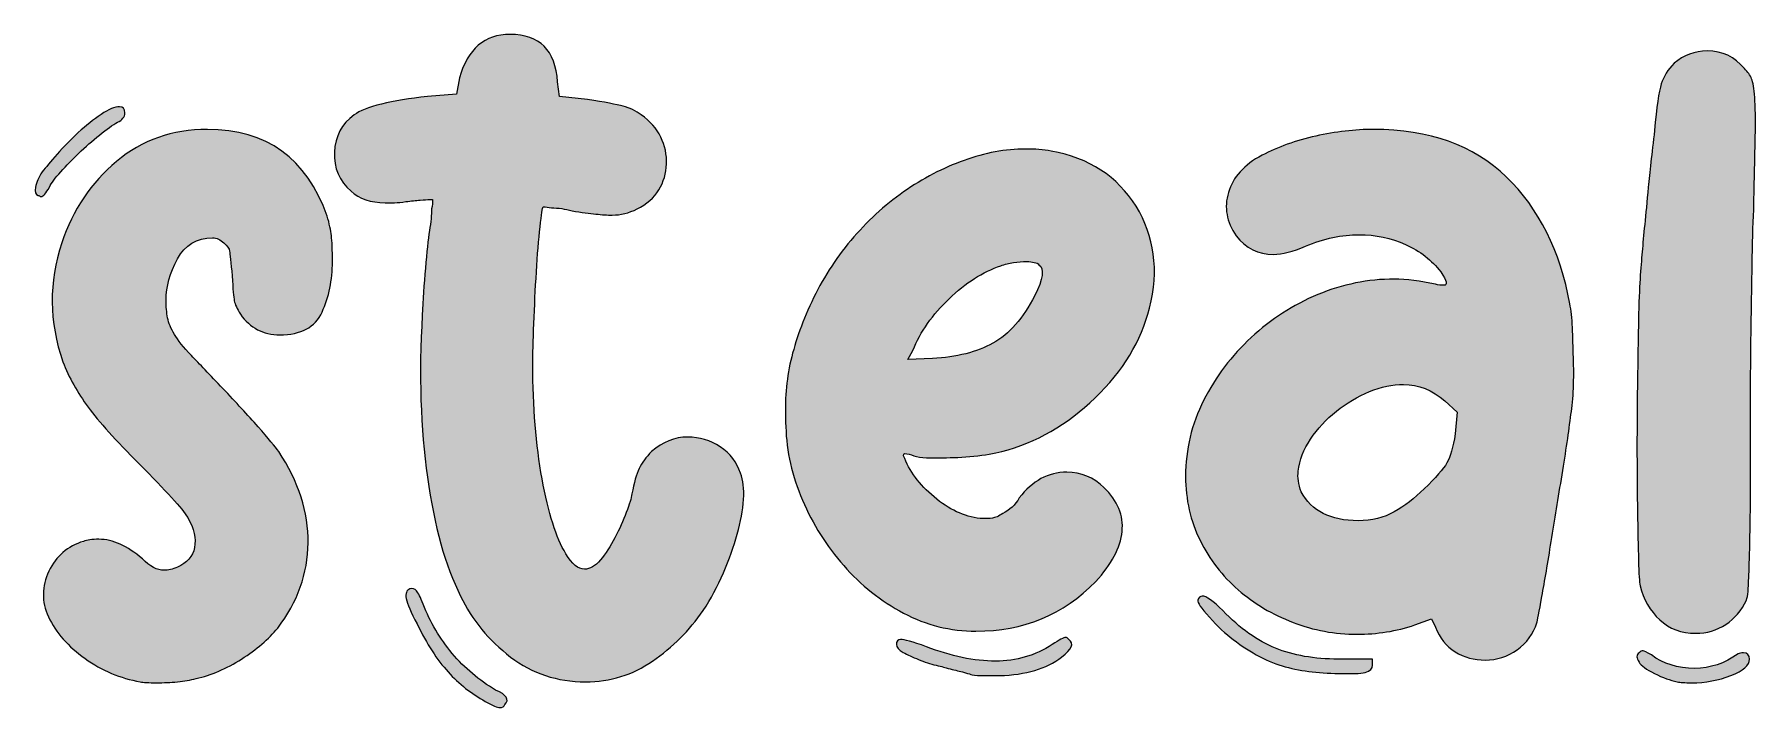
# Model space of a CAD drawing. Header units: inches. Extents: x 192 to 888, y -953 to -125.
# Drawn here: x 191.6 to 534.8, y -696.9 to -562.6 of the extents above; entities that cross this region are included whole.
import ezdxf

# ---------------------------------------------------------------- set-up
doc = ezdxf.new("R2010")
doc.units = ezdxf.units.IN
doc.header["$MEASUREMENT"] = 0
doc.layers.add('Layer 1', color=7, linetype='Continuous')

# ---------------------------------------------------------------- blocks, each defined once
blk = doc.blocks.new('block 4')
at = {"layer": 'Layer 1', "true_color": 0xe43b40}
h = blk.add_hatch(color=13, dxfattribs=at)
h.dxf.hatch_style = 2
edge = h.paths.add_edge_path()
edge.add_spline(control_points=[(332.4, -650.14), (332.95, -651.51), (333.15, -653.26), (333.02, -655.39), (332.88, -657.52), (332.47, -659.82), (331.78, -662.29), (331.09, -664.76), (330.17, -667.34), (329, -670.01), (327.83, -672.69), (326.5, -675.2), (324.99, -677.53), (322.24, -681.51), (318.87, -684.87), (314.89, -687.62), (310.91, -690.37), (306.45, -691.74), (301.51, -691.74), (295.88, -691.74), (290.9, -690.09), (286.58, -686.8), (282.25, -683.5), (278.92, -679.45), (276.59, -674.65), (273.57, -668.61), (271.37, -660.71), (270, -650.96), (268.62, -641.22), (268.28, -630.44), (268.97, -618.63), (269.1, -615.61), (269.31, -612.48), (269.59, -609.26), (269.86, -606.03), (270.13, -603.53), (270.41, -601.74), (270.54, -600.92), (270.65, -600.13), (270.72, -599.37), (270.79, -598.62), (270.82, -597.97), (270.82, -597.42), (270.96, -596.73), (271.03, -596.11), (271.03, -595.56), (271.03, -595.56), (270.41, -595.56), (270.41, -595.56), (270, -595.56), (269.38, -595.6), (268.56, -595.67), (267.73, -595.74), (266.77, -595.84), (265.67, -595.97), (264.85, -596.11), (264.1, -596.18), (263.41, -596.18), (262.72, -596.18), (262.1, -596.18), (261.55, -596.18), (258.67, -596.18), (256.4, -595.43), (254.76, -593.91), (252.42, -591.85), (251.33, -589.25), (251.46, -586.09), (251.6, -582.93), (252.9, -580.46), (255.38, -578.67), (256.48, -577.85), (258.29, -577.13), (260.83, -576.51), (263.37, -575.89), (266.43, -575.38), (270, -574.97), (270, -574.97), (275.76, -574.56), (275.76, -574.56), (275.76, -574.56), (276.38, -571.26), (276.38, -571.26), (278.03, -565.49), (281.39, -562.61), (286.47, -562.61), (292.38, -562.61), (295.54, -565.77), (295.95, -572.08), (295.95, -572.08), (296.36, -574.97), (296.36, -574.97), (296.36, -574.97), (301.92, -575.59), (301.92, -575.59), (305.35, -576.13), (307.72, -576.58), (309.03, -576.92), (310.33, -577.27), (311.53, -577.85), (312.63, -578.67), (314.41, -579.91), (315.72, -581.39), (316.54, -583.1), (317.37, -584.82), (317.74, -586.6), (317.67, -588.46), (317.6, -590.31), (317.09, -592.03), (316.13, -593.61), (315.17, -595.19), (313.73, -596.46), (311.81, -597.42), (310.16, -598.24), (308.51, -598.65), (306.86, -598.65), (305.9, -598.65), (304.8, -598.58), (303.57, -598.45), (302.33, -598.31), (300.75, -598.1), (298.83, -597.83), (297.46, -597.42), (296.08, -597.21), (294.71, -597.21), (294.16, -597.07), (293.61, -597), (293.06, -597), (292.93, -597.14), (292.72, -598.48), (292.45, -601.02), (292.17, -603.56), (291.93, -606.55), (291.72, -609.98), (291.52, -613.41), (291.35, -616.85), (291.21, -620.28), (291.07, -623.71), (291, -626.45), (291, -628.51), (291, -636.89), (291.62, -644.47), (292.86, -651.27), (294.09, -658.07), (295.67, -663.05), (297.6, -666.2), (298.83, -668.26), (300.07, -669.29), (301.3, -669.29), (302.4, -669.29), (303.46, -668.67), (304.49, -667.44), (305.52, -666.2), (306.48, -664.73), (307.38, -663.01), (308.27, -661.3), (309.03, -659.61), (309.64, -657.96), (310.26, -656.32), (310.64, -655.08), (310.78, -654.26), (311.19, -652.06), (311.67, -650.38), (312.22, -649.21), (312.76, -648.05), (313.59, -646.92), (314.69, -645.81), (316.88, -643.89), (319.29, -642.93), (321.9, -642.93), (324.23, -642.93), (326.39, -643.58), (328.38, -644.89), (330.37, -646.19), (331.71, -647.94), (332.4, -650.14)], knot_values=[0, 0, 0, 0, 1, 1, 1, 2, 2, 2, 3, 3, 3, 4, 4, 4, 5, 5, 5, 6, 6, 6, 7, 7, 7, 8, 8, 8, 9, 9, 9, 10, 10, 10, 11, 11, 11, 12, 12, 12, 13, 13, 13, 14, 14, 14, 15, 15, 15, 16, 16, 16, 17, 17, 17, 18, 18, 18, 19, 19, 19, 20, 20, 20, 21, 21, 21, 22, 22, 22, 23, 23, 23, 24, 24, 24, 25, 25, 25, 26, 26, 26, 27, 27, 27, 28, 28, 28, 29, 29, 29, 30, 30, 30, 31, 31, 31, 32, 32, 32, 33, 33, 33, 34, 34, 34, 35, 35, 35, 36, 36, 36, 37, 37, 37, 38, 38, 38, 39, 39, 39, 40, 40, 40, 41, 41, 41, 42, 42, 42, 43, 43, 43, 44, 44, 44, 45, 45, 45, 46, 46, 46, 47, 47, 47, 48, 48, 48, 49, 49, 49, 50, 50, 50, 51, 51, 51, 52, 52, 52, 53, 53, 53, 54, 54, 54, 55, 55, 55, 56, 56, 56, 57, 57, 57, 58, 58, 58, 58], degree=3, periodic=1)
edge = h.paths.add_edge_path()
edge.add_spline(control_points=[(283.59, -693.39), (285.78, -694.35), (286.4, -695.31), (285.44, -696.27), (285.31, -696.68), (284.96, -696.89), (284.41, -696.89), (284, -696.89), (283.04, -696.48), (281.53, -695.65), (278.78, -694.14), (276.31, -692.18), (274.12, -689.78), (271.92, -687.38), (269.86, -684.19), (267.94, -680.21), (266.7, -677.87), (265.98, -676.19), (265.78, -675.16), (265.57, -674.13), (265.81, -673.48), (266.5, -673.21), (267.04, -673.07), (267.49, -673.21), (267.83, -673.62), (268.18, -674.03), (268.62, -674.92), (269.17, -676.29), (270.54, -679.87), (272.47, -683.12), (274.94, -686.08), (277.41, -689.03), (280.29, -691.46), (283.59, -693.39)], knot_values=[0, 0, 0, 0, 1, 1, 1, 2, 2, 2, 3, 3, 3, 4, 4, 4, 5, 5, 5, 6, 6, 6, 7, 7, 7, 8, 8, 8, 9, 9, 9, 10, 10, 10, 11, 11, 11, 11], degree=3, periodic=1)
h = blk.add_hatch(color=13, dxfattribs=at)
h.dxf.hatch_style = 2
edge = h.paths.add_edge_path()
edge.add_spline(control_points=[(531.34, -686.18), (531.61, -686.04), (531.96, -685.97), (532.37, -685.97), (533.19, -685.97), (533.6, -686.38), (533.6, -687.21), (533.6, -688.44), (532.37, -689.54), (529.9, -690.5), (527.43, -691.46), (524.82, -691.95), (522.07, -691.95), (520.7, -691.95), (519.73, -691.87), (519.19, -691.74), (517.81, -691.46), (516.3, -690.92), (514.66, -690.09), (513.01, -689.27), (511.98, -688.51), (511.57, -687.83), (511.02, -687), (511.02, -686.38), (511.57, -685.97), (511.84, -685.7), (512.12, -685.56), (512.39, -685.56), (512.53, -685.56), (513.08, -685.84), (514.04, -686.38), (516.37, -688.17), (519.26, -689.06), (522.69, -689.06), (525.71, -689.06), (528.59, -688.1), (531.34, -686.18)], knot_values=[0, 0, 0, 0, 1, 1, 1, 2, 2, 2, 3, 3, 3, 4, 4, 4, 5, 5, 5, 6, 6, 6, 7, 7, 7, 8, 8, 8, 9, 9, 9, 10, 10, 10, 11, 11, 11, 12, 12, 12, 12], degree=3, periodic=1)
edge = h.paths.add_edge_path()
edge.add_spline(control_points=[(532.57, -569.41), (533.26, -570.1), (533.74, -570.78), (534.02, -571.47), (534.29, -572.15), (534.5, -573.39), (534.63, -575.17), (534.77, -576.96), (534.8, -579.6), (534.74, -583.1), (534.67, -586.6), (534.56, -591.44), (534.43, -597.62), (534.29, -600.78), (534.19, -604.45), (534.12, -608.64), (534.05, -612.83), (533.98, -617.15), (533.91, -621.61), (533.84, -626.08), (533.81, -630.51), (533.81, -634.9), (533.81, -639.29), (533.81, -643.34), (533.81, -647.05), (533.81, -653.09), (533.78, -657.9), (533.71, -661.47), (533.64, -665.04), (533.57, -667.78), (533.5, -669.7), (533.43, -671.63), (533.36, -672.97), (533.3, -673.72), (533.22, -674.48), (533.12, -675.06), (532.99, -675.47), (532.02, -677.53), (530.65, -679.14), (528.87, -680.31), (527.08, -681.48), (525.09, -682.06), (522.89, -682.06), (520.01, -682.06), (517.61, -681.17), (515.69, -679.38), (513.76, -677.6), (512.46, -675.34), (511.77, -672.59), (511.64, -671.9), (511.53, -670.22), (511.46, -667.54), (511.39, -664.86), (511.33, -661.57), (511.26, -657.66), (511.19, -653.74), (511.16, -649.49), (511.16, -644.89), (511.16, -640.29), (511.19, -635.82), (511.26, -631.5), (511.33, -627.18), (511.39, -623.23), (511.46, -619.66), (511.53, -616.09), (511.64, -613.34), (511.77, -611.42), (511.91, -609.36), (512.05, -607.54), (512.19, -605.96), (512.32, -604.39), (512.49, -602.56), (512.7, -600.5), (512.91, -598.45), (513.14, -595.97), (513.42, -593.09), (513.69, -590.21), (514.11, -586.43), (514.66, -581.76), (515.07, -577.1), (515.51, -574.01), (516, -572.5), (516.47, -570.99), (517.33, -569.61), (518.57, -568.38), (520.49, -566.73), (522.69, -565.91), (525.16, -565.91), (528.18, -565.91), (530.65, -567.07), (532.57, -569.41)], knot_values=[0, 0, 0, 0, 1, 1, 1, 2, 2, 2, 3, 3, 3, 4, 4, 4, 5, 5, 5, 6, 6, 6, 7, 7, 7, 8, 8, 8, 9, 9, 9, 10, 10, 10, 11, 11, 11, 12, 12, 12, 13, 13, 13, 14, 14, 14, 15, 15, 15, 16, 16, 16, 17, 17, 17, 18, 18, 18, 19, 19, 19, 20, 20, 20, 21, 21, 21, 22, 22, 22, 23, 23, 23, 24, 24, 24, 25, 25, 25, 26, 26, 26, 27, 27, 27, 28, 28, 28, 29, 29, 29, 30, 30, 30, 30], degree=3, periodic=1)
h = blk.add_hatch(color=13, dxfattribs=at)
h.dxf.hatch_style = 2
edge = h.paths.add_edge_path()
edge.add_spline(control_points=[(194.62, -593.09), (193.93, -594.33), (193.39, -594.94), (192.98, -594.94), (192.84, -594.94), (192.74, -594.91), (192.67, -594.84), (192.6, -594.77), (192.5, -594.74), (192.36, -594.74), (191.81, -594.6), (191.64, -594.05), (191.84, -593.09), (192.05, -592.13), (192.5, -591.1), (193.18, -590), (193.87, -589.18), (194.86, -588.01), (196.17, -586.5), (197.47, -584.99), (198.88, -583.55), (200.39, -582.18), (201.9, -580.81), (203.41, -579.6), (204.92, -578.57), (206.43, -577.54), (207.67, -577.03), (208.63, -577.03), (209.31, -577.03), (209.66, -577.44), (209.66, -578.26), (209.66, -579.09), (209.17, -579.7), (208.22, -580.12), (207.25, -580.67), (206.05, -581.53), (204.61, -582.69), (203.17, -583.86), (201.8, -585.06), (200.49, -586.29), (199.19, -587.53), (197.99, -588.77), (196.89, -590), (195.79, -591.24), (195.03, -592.27), (194.62, -593.09)], knot_values=[0, 0, 0, 0, 1, 1, 1, 2, 2, 2, 3, 3, 3, 4, 4, 4, 5, 5, 5, 6, 6, 6, 7, 7, 7, 8, 8, 8, 9, 9, 9, 10, 10, 10, 11, 11, 11, 12, 12, 12, 13, 13, 13, 14, 14, 14, 15, 15, 15, 15], degree=3, periodic=1)
edge = h.paths.add_edge_path()
edge.add_spline(control_points=[(250.02, -598.86), (250.44, -600.37), (250.71, -601.67), (250.85, -602.77), (250.98, -603.87), (251.05, -605.59), (251.05, -607.92), (251.05, -611.63), (250.37, -614.99), (248.99, -618.01), (247.62, -621.03), (244.8, -622.54), (240.55, -622.54), (237.25, -622.54), (234.65, -621.17), (232.72, -618.42), (232.04, -617.33), (231.62, -616.43), (231.49, -615.74), (231.35, -615.06), (231.21, -613.41), (231.08, -610.8), (230.8, -608.06), (230.63, -606.41), (230.56, -605.86), (230.49, -605.31), (230.11, -604.76), (229.43, -604.21), (228.74, -603.53), (227.99, -603.18), (227.16, -603.18), (224, -603.18), (221.67, -604.59), (220.16, -607.4), (218.65, -610.22), (217.89, -612.93), (217.89, -615.54), (217.89, -616.91), (218, -618.11), (218.2, -619.14), (218.41, -620.17), (218.85, -621.27), (219.54, -622.44), (220.23, -623.61), (221.36, -625.01), (222.94, -626.66), (224.52, -628.31), (226.61, -630.51), (229.22, -633.25), (231.83, -636), (234.17, -638.54), (236.23, -640.87), (238.28, -643.21), (239.66, -644.86), (240.34, -645.81), (244.32, -651.86), (246.28, -657.93), (246.21, -664.04), (246.14, -670.15), (244.12, -675.81), (240.14, -681.03), (238.35, -683.23), (235.95, -685.29), (232.93, -687.21), (229.91, -689.13), (226.89, -690.43), (223.87, -691.12), (222.77, -691.4), (221.53, -691.6), (220.16, -691.74), (218.79, -691.87), (217.41, -691.95), (216.04, -691.95), (214.39, -691.95), (213.29, -691.87), (212.75, -691.74), (208.76, -691.05), (205.09, -689.51), (201.73, -687.11), (198.36, -684.7), (195.93, -681.92), (194.42, -678.77), (193.05, -675.75), (193.08, -672.72), (194.52, -669.7), (195.96, -666.69), (198.26, -664.69), (201.42, -663.73), (202.11, -663.46), (203.14, -663.32), (204.51, -663.32), (207.25, -663.32), (210.14, -664.63), (213.16, -667.23), (214.67, -668.75), (216.11, -669.5), (217.48, -669.5), (218.31, -669.5), (219.2, -669.29), (220.16, -668.88), (222.08, -668.06), (223.21, -666.75), (223.56, -664.97), (223.9, -663.18), (223.46, -661.19), (222.22, -658.99), (221.12, -657.21), (217.89, -653.64), (212.54, -648.29), (207.87, -643.62), (204.47, -639.84), (202.35, -636.96), (200.22, -634.07), (198.54, -631.06), (197.3, -627.9), (194.55, -619.93), (194.48, -612.04), (197.09, -604.21), (199.29, -597.62), (202.93, -592.2), (208.01, -587.94), (213.09, -583.69), (219.13, -581.56), (226.13, -581.56), (237.94, -581.56), (245.91, -587.32), (250.02, -598.86)], knot_values=[0, 0, 0, 0, 1, 1, 1, 2, 2, 2, 3, 3, 3, 4, 4, 4, 5, 5, 5, 6, 6, 6, 7, 7, 7, 8, 8, 8, 9, 9, 9, 10, 10, 10, 11, 11, 11, 12, 12, 12, 13, 13, 13, 14, 14, 14, 15, 15, 15, 16, 16, 16, 17, 17, 17, 18, 18, 18, 19, 19, 19, 20, 20, 20, 21, 21, 21, 22, 22, 22, 23, 23, 23, 24, 24, 24, 25, 25, 25, 26, 26, 26, 27, 27, 27, 28, 28, 28, 29, 29, 29, 30, 30, 30, 31, 31, 31, 32, 32, 32, 33, 33, 33, 34, 34, 34, 35, 35, 35, 36, 36, 36, 37, 37, 37, 38, 38, 38, 39, 39, 39, 40, 40, 40, 41, 41, 41, 42, 42, 42, 42], degree=3, periodic=1)
h = blk.add_hatch(color=13, dxfattribs=at)
h.dxf.hatch_style = 2
edge = h.paths.add_edge_path()
edge.add_spline(control_points=[(497.77, -616.36), (498.05, -617.6), (498.22, -619.18), (498.29, -621.1), (498.35, -623.02), (498.42, -625.01), (498.49, -627.07), (498.56, -629.13), (498.56, -631.16), (498.49, -633.15), (498.42, -635.14), (498.25, -636.89), (497.98, -638.4), (497.57, -641.83), (496.98, -645.85), (496.23, -650.45), (495.47, -655.05), (494.75, -659.48), (494.07, -663.73), (493.38, -667.99), (492.76, -671.66), (492.21, -674.75), (491.66, -677.84), (491.32, -679.59), (491.18, -680), (490.49, -682.2), (489.19, -683.98), (487.27, -685.36), (485.34, -686.73), (483.22, -687.41), (480.88, -687.41), (478.69, -687.41), (476.69, -686.87), (474.91, -685.77), (473.13, -684.67), (471.82, -683.02), (471, -680.83), (471, -680.83), (470.18, -679.18), (470.18, -679.18), (470.18, -679.18), (466.88, -680.41), (466.88, -680.41), (463.17, -681.65), (459.33, -682.27), (455.35, -682.27), (450.95, -682.27), (446.7, -681.48), (442.58, -679.9), (438.46, -678.32), (434.82, -676.16), (431.66, -673.41), (428.5, -670.67), (425.96, -667.37), (424.04, -663.52), (422.12, -659.68), (421.16, -655.43), (421.16, -650.76), (421.16, -645.4), (422.36, -640.35), (424.76, -635.62), (427.16, -630.88), (430.32, -626.7), (434.24, -623.06), (438.15, -619.42), (442.58, -616.57), (447.52, -614.51), (452.46, -612.45), (457.54, -611.42), (462.76, -611.42), (465.23, -611.42), (467.98, -611.76), (471, -612.45), (471.55, -612.59), (472.1, -612.66), (472.65, -612.66), (473.47, -612.66), (473.26, -611.76), (472.03, -609.98), (470.24, -607.65), (467.91, -605.83), (465.03, -604.52), (462.14, -603.22), (459.05, -602.56), (455.76, -602.56), (452.32, -602.56), (448.76, -603.32), (445.05, -604.83), (442.58, -605.93), (440.45, -606.48), (438.66, -606.48), (435.64, -606.48), (433.17, -605.24), (431.25, -602.77), (429.33, -600.02), (428.81, -597.14), (429.7, -594.12), (430.6, -591.1), (432.83, -588.63), (436.4, -586.71), (439.56, -585.06), (443.12, -583.79), (447.11, -582.9), (451.09, -582.01), (454.93, -581.56), (458.64, -581.56), (469.76, -581.56), (478.58, -584.72), (485.11, -591.03), (491.62, -597.35), (495.85, -605.79), (497.77, -616.36)], knot_values=[0, 0, 0, 0, 1, 1, 1, 2, 2, 2, 3, 3, 3, 4, 4, 4, 5, 5, 5, 6, 6, 6, 7, 7, 7, 8, 8, 8, 9, 9, 9, 10, 10, 10, 11, 11, 11, 12, 12, 12, 13, 13, 13, 14, 14, 14, 15, 15, 15, 16, 16, 16, 17, 17, 17, 18, 18, 18, 19, 19, 19, 20, 20, 20, 21, 21, 21, 22, 22, 22, 23, 23, 23, 24, 24, 24, 25, 25, 25, 26, 26, 26, 27, 27, 27, 28, 28, 28, 29, 29, 29, 30, 30, 30, 31, 31, 31, 32, 32, 32, 33, 33, 33, 34, 34, 34, 35, 35, 35, 36, 36, 36, 37, 37, 37, 37], degree=3, periodic=1)
edge = h.paths.add_edge_path()
edge.add_spline(control_points=[(451.64, -687.21), (451.64, -687.21), (458.44, -687.21), (458.44, -687.21), (458.44, -687.21), (458.44, -688.44), (458.44, -688.44), (458.44, -689.13), (457.95, -689.61), (456.99, -689.89), (456.44, -690.02), (455.79, -690.09), (455.04, -690.09), (454.28, -690.09), (453.42, -690.09), (452.46, -690.09), (448.21, -690.09), (444.4, -689.65), (441.03, -688.75), (437.67, -687.86), (434.2, -686.04), (430.63, -683.3), (429.12, -682.2), (427.54, -680.72), (425.9, -678.87), (424.25, -677.02), (423.49, -675.88), (423.63, -675.47), (423.76, -674.92), (424.04, -674.65), (424.45, -674.65), (425.28, -674.65), (426.65, -675.61), (428.57, -677.53), (432, -681.1), (435.5, -683.6), (439.08, -685.05), (442.64, -686.49), (446.83, -687.21), (451.64, -687.21)], knot_values=[0, 0, 0, 0, 1, 1, 1, 2, 2, 2, 3, 3, 3, 4, 4, 4, 5, 5, 5, 6, 6, 6, 7, 7, 7, 8, 8, 8, 9, 9, 9, 10, 10, 10, 11, 11, 11, 12, 12, 12, 13, 13, 13, 13], degree=3, periodic=1)
edge = h.paths.add_edge_path()
edge.add_spline(control_points=[(475.32, -637.99), (475.32, -637.99), (472.85, -635.72), (472.85, -635.72), (470.38, -633.53), (467.63, -632.43), (464.61, -632.43), (462.42, -632.43), (460.15, -632.91), (457.82, -633.87), (455.48, -634.83), (453.29, -636.13), (451.23, -637.78), (449.17, -639.43), (447.45, -641.28), (446.08, -643.34), (444.7, -645.4), (443.88, -647.53), (443.61, -649.73), (443.47, -650.96), (443.67, -652.34), (444.22, -653.85), (446.28, -657.69), (450.06, -659.61), (455.55, -659.61), (458.3, -659.61), (460.7, -659.03), (462.76, -657.86), (464.82, -656.7), (466.81, -655.15), (468.73, -653.23), (471.07, -651.03), (472.58, -649.32), (473.26, -648.08), (473.95, -646.84), (474.5, -644.92), (474.91, -642.31), (474.91, -642.31), (475.32, -637.99), (475.32, -637.99)], knot_values=[0, 0, 0, 0, 1, 1, 1, 2, 2, 2, 3, 3, 3, 4, 4, 4, 5, 5, 5, 6, 6, 6, 7, 7, 7, 8, 8, 8, 9, 9, 9, 10, 10, 10, 11, 11, 11, 12, 12, 12, 13, 13, 13, 13], degree=3, periodic=1)
h = blk.add_hatch(color=13, dxfattribs=at)
h.dxf.hatch_style = 2
edge = h.paths.add_edge_path()
edge.add_spline(control_points=[(367, -646.64), (366.31, -646.36), (365.69, -646.23), (365.14, -646.23), (365.01, -646.23), (364.94, -646.36), (364.94, -646.64), (366.04, -649.66), (368.06, -652.4), (371.01, -654.88), (373.96, -657.35), (377.02, -658.79), (380.18, -659.2), (381.28, -659.2), (382.1, -659.17), (382.65, -659.1), (383.2, -659.03), (383.89, -658.72), (384.71, -658.17), (386.08, -657.49), (387.18, -656.46), (388, -655.08), (390.61, -651.65), (393.77, -649.93), (397.48, -649.93), (400.36, -649.93), (402.83, -650.96), (404.89, -653.02), (407.64, -655.63), (408.84, -658.55), (408.5, -661.77), (408.15, -665), (406.4, -668.33), (403.25, -671.76), (396.79, -678.35), (388.83, -681.65), (379.36, -681.65), (374.27, -681.65), (369.47, -680.45), (364.94, -678.05), (360.41, -675.64), (356.42, -672.48), (352.99, -668.57), (349.56, -664.66), (346.81, -660.3), (344.76, -655.49), (342.7, -650.69), (341.59, -645.81), (341.46, -640.87), (341.19, -636.48), (341.46, -632.32), (342.28, -628.41), (343.11, -624.5), (344.55, -620.35), (346.61, -615.95), (348.67, -611.56), (351.27, -607.47), (354.43, -603.7), (357.59, -599.92), (361.09, -596.7), (364.94, -594.02), (368.78, -591.34), (372.8, -589.25), (376.99, -587.74), (381.17, -586.23), (385.26, -585.47), (389.24, -585.47), (390.2, -585.47), (391.09, -585.51), (391.92, -585.57), (392.74, -585.64), (393.57, -585.75), (394.39, -585.88), (401.94, -587.26), (407.57, -590.93), (411.28, -596.9), (414.98, -602.87), (415.88, -609.64), (413.95, -617.19), (412.31, -623.78), (408.7, -629.75), (403.14, -635.1), (397.58, -640.46), (391.37, -644.03), (384.5, -645.81), (382.99, -646.23), (381.14, -646.53), (378.94, -646.74), (376.74, -646.95), (374.69, -647.05), (372.76, -647.05), (371.53, -647.05), (370.43, -647.05), (369.47, -647.05), (368.51, -647.05), (367.68, -646.92), (367, -646.64)], knot_values=[0, 0, 0, 0, 1, 1, 1, 2, 2, 2, 3, 3, 3, 4, 4, 4, 5, 5, 5, 6, 6, 6, 7, 7, 7, 8, 8, 8, 9, 9, 9, 10, 10, 10, 11, 11, 11, 12, 12, 12, 13, 13, 13, 14, 14, 14, 15, 15, 15, 16, 16, 16, 17, 17, 17, 18, 18, 18, 19, 19, 19, 20, 20, 20, 21, 21, 21, 22, 22, 22, 23, 23, 23, 24, 24, 24, 25, 25, 25, 26, 26, 26, 27, 27, 27, 28, 28, 28, 29, 29, 29, 30, 30, 30, 31, 31, 31, 32, 32, 32, 32], degree=3, periodic=1)
edge = h.paths.add_edge_path()
edge.add_spline(control_points=[(397.89, -683.3), (398.99, -684.12), (398.51, -685.29), (396.45, -686.8), (393.43, -689.13), (389.31, -690.37), (384.09, -690.5), (382.86, -690.5), (381.65, -690.5), (380.49, -690.5), (379.32, -690.5), (378.6, -690.43), (378.33, -690.3), (378.05, -690.16), (377.5, -689.99), (376.68, -689.78), (375.85, -689.58), (374.89, -689.34), (373.79, -689.06), (373.38, -688.93), (372.59, -688.72), (371.43, -688.44), (370.26, -688.17), (369.09, -687.79), (367.92, -687.31), (366.76, -686.83), (365.73, -686.35), (364.83, -685.87), (363.94, -685.39), (363.5, -684.87), (363.5, -684.33), (363.5, -683.64), (363.77, -683.3), (364.32, -683.3), (365.01, -683.3), (366.72, -683.78), (369.47, -684.74), (374.41, -686.66), (379.01, -687.62), (383.27, -687.62), (387.39, -687.62), (391.16, -686.52), (394.59, -684.33), (395.97, -683.36), (396.86, -682.88), (397.27, -682.88), (397.41, -682.88), (397.61, -683.02), (397.89, -683.3)], knot_values=[0, 0, 0, 0, 1, 1, 1, 2, 2, 2, 3, 3, 3, 4, 4, 4, 5, 5, 5, 6, 6, 6, 7, 7, 7, 8, 8, 8, 9, 9, 9, 10, 10, 10, 11, 11, 11, 12, 12, 12, 13, 13, 13, 14, 14, 14, 15, 15, 15, 16, 16, 16, 16], degree=3, periodic=1)
edge = h.paths.add_edge_path()
edge.add_spline(control_points=[(365.76, -627.48), (365.76, -627.48), (370.7, -627.28), (370.7, -627.28), (375.51, -627), (379.53, -625.97), (382.75, -624.19), (385.98, -622.41), (388.76, -619.25), (391.09, -614.71), (392.74, -611.42), (393.02, -609.36), (391.92, -608.54), (391.51, -608.13), (390.68, -607.92), (389.45, -607.92), (388.62, -607.92), (387.76, -607.99), (386.87, -608.13), (385.98, -608.26), (385.12, -608.47), (384.3, -608.74), (380.73, -609.98), (377.3, -612.18), (374, -615.33), (370.7, -618.49), (368.3, -621.92), (366.79, -625.63), (366.79, -625.63), (365.76, -627.48), (365.76, -627.48)], knot_values=[0, 0, 0, 0, 1, 1, 1, 2, 2, 2, 3, 3, 3, 4, 4, 4, 5, 5, 5, 6, 6, 6, 7, 7, 7, 8, 8, 8, 9, 9, 9, 10, 10, 10, 10], degree=3, periodic=1)
at = {"layer": 'Layer 1', "lineweight": 0}
for points, knots in [([(332.4, -650.14), (332.95, -651.51), (333.15, -653.26), (333.02, -655.39), (332.88, -657.52), (332.47, -659.82), (331.78, -662.29), (331.09, -664.76), (330.17, -667.34), (329, -670.01), (327.83, -672.69), (326.5, -675.2), (324.99, -677.53), (322.24, -681.51), (318.87, -684.87), (314.89, -687.62), (310.91, -690.37), (306.45, -691.74), (301.51, -691.74), (295.88, -691.74), (290.9, -690.09), (286.58, -686.8), (282.25, -683.5), (278.92, -679.45), (276.59, -674.65), (273.57, -668.61), (271.37, -660.71), (270, -650.96), (268.62, -641.22), (268.28, -630.44), (268.97, -618.63), (269.1, -615.61), (269.31, -612.48), (269.59, -609.26), (269.86, -606.03), (270.13, -603.53), (270.41, -601.74), (270.54, -600.92), (270.65, -600.13), (270.72, -599.37), (270.79, -598.62), (270.82, -597.97), (270.82, -597.42), (270.96, -596.73), (271.03, -596.11), (271.03, -595.56), (271.03, -595.56), (270.41, -595.56), (270.41, -595.56), (270, -595.56), (269.38, -595.6), (268.56, -595.67), (267.73, -595.74), (266.77, -595.84), (265.67, -595.97), (264.85, -596.11), (264.1, -596.18), (263.41, -596.18), (262.72, -596.18), (262.1, -596.18), (261.55, -596.18), (258.67, -596.18), (256.4, -595.43), (254.76, -593.91), (252.42, -591.85), (251.33, -589.25), (251.46, -586.09), (251.6, -582.93), (252.9, -580.46), (255.38, -578.67), (256.48, -577.85), (258.29, -577.13), (260.83, -576.51), (263.37, -575.89), (266.43, -575.38), (270, -574.97), (270, -574.97), (275.76, -574.56), (275.76, -574.56), (275.76, -574.56), (276.38, -571.26), (276.38, -571.26), (278.03, -565.49), (281.39, -562.61), (286.47, -562.61), (292.38, -562.61), (295.54, -565.77), (295.95, -572.08), (295.95, -572.08), (296.36, -574.97), (296.36, -574.97), (296.36, -574.97), (301.92, -575.59), (301.92, -575.59), (305.35, -576.13), (307.72, -576.58), (309.03, -576.92), (310.33, -577.27), (311.53, -577.85), (312.63, -578.67), (314.41, -579.91), (315.72, -581.39), (316.54, -583.1), (317.37, -584.82), (317.74, -586.6), (317.67, -588.46), (317.6, -590.31), (317.09, -592.03), (316.13, -593.61), (315.17, -595.19), (313.73, -596.46), (311.81, -597.42), (310.16, -598.24), (308.51, -598.65), (306.86, -598.65), (305.9, -598.65), (304.8, -598.58), (303.57, -598.45), (302.33, -598.31), (300.75, -598.1), (298.83, -597.83), (297.46, -597.42), (296.08, -597.21), (294.71, -597.21), (294.16, -597.07), (293.61, -597), (293.06, -597), (292.93, -597.14), (292.72, -598.48), (292.45, -601.02), (292.17, -603.56), (291.93, -606.55), (291.72, -609.98), (291.52, -613.41), (291.35, -616.85), (291.21, -620.28), (291.07, -623.71), (291, -626.45), (291, -628.51), (291, -636.89), (291.62, -644.47), (292.86, -651.27), (294.09, -658.07), (295.67, -663.05), (297.6, -666.2), (298.83, -668.26), (300.07, -669.29), (301.3, -669.29), (302.4, -669.29), (303.46, -668.67), (304.49, -667.44), (305.52, -666.2), (306.48, -664.73), (307.38, -663.01), (308.27, -661.3), (309.03, -659.61), (309.64, -657.96), (310.26, -656.32), (310.64, -655.08), (310.78, -654.26), (311.19, -652.06), (311.67, -650.38), (312.22, -649.21), (312.76, -648.05), (313.59, -646.92), (314.69, -645.81), (316.88, -643.89), (319.29, -642.93), (321.9, -642.93), (324.23, -642.93), (326.39, -643.58), (328.38, -644.89), (330.37, -646.19), (331.71, -647.94), (332.4, -650.14)], [0, 0, 0, 0, 1, 1, 1, 2, 2, 2, 3, 3, 3, 4, 4, 4, 5, 5, 5, 6, 6, 6, 7, 7, 7, 8, 8, 8, 9, 9, 9, 10, 10, 10, 11, 11, 11, 12, 12, 12, 13, 13, 13, 14, 14, 14, 15, 15, 15, 16, 16, 16, 17, 17, 17, 18, 18, 18, 19, 19, 19, 20, 20, 20, 21, 21, 21, 22, 22, 22, 23, 23, 23, 24, 24, 24, 25, 25, 25, 26, 26, 26, 27, 27, 27, 28, 28, 28, 29, 29, 29, 30, 30, 30, 31, 31, 31, 32, 32, 32, 33, 33, 33, 34, 34, 34, 35, 35, 35, 36, 36, 36, 37, 37, 37, 38, 38, 38, 39, 39, 39, 40, 40, 40, 41, 41, 41, 42, 42, 42, 43, 43, 43, 44, 44, 44, 45, 45, 45, 46, 46, 46, 47, 47, 47, 48, 48, 48, 49, 49, 49, 50, 50, 50, 51, 51, 51, 52, 52, 52, 53, 53, 53, 54, 54, 54, 55, 55, 55, 56, 56, 56, 57, 57, 57, 58, 58, 58, 58]), ([(532.57, -569.41), (533.26, -570.1), (533.74, -570.78), (534.02, -571.47), (534.29, -572.15), (534.5, -573.39), (534.63, -575.17), (534.77, -576.96), (534.8, -579.6), (534.74, -583.1), (534.67, -586.6), (534.56, -591.44), (534.43, -597.62), (534.29, -600.78), (534.19, -604.45), (534.12, -608.64), (534.05, -612.83), (533.98, -617.15), (533.91, -621.61), (533.84, -626.08), (533.81, -630.51), (533.81, -634.9), (533.81, -639.29), (533.81, -643.34), (533.81, -647.05), (533.81, -653.09), (533.78, -657.9), (533.71, -661.47), (533.64, -665.04), (533.57, -667.78), (533.5, -669.7), (533.43, -671.63), (533.36, -672.97), (533.3, -673.72), (533.22, -674.48), (533.12, -675.06), (532.99, -675.47), (532.02, -677.53), (530.65, -679.14), (528.87, -680.31), (527.08, -681.48), (525.09, -682.06), (522.89, -682.06), (520.01, -682.06), (517.61, -681.17), (515.69, -679.38), (513.76, -677.6), (512.46, -675.34), (511.77, -672.59), (511.64, -671.9), (511.53, -670.22), (511.46, -667.54), (511.39, -664.86), (511.33, -661.57), (511.26, -657.66), (511.19, -653.74), (511.16, -649.49), (511.16, -644.89), (511.16, -640.29), (511.19, -635.82), (511.26, -631.5), (511.33, -627.18), (511.39, -623.23), (511.46, -619.66), (511.53, -616.09), (511.64, -613.34), (511.77, -611.42), (511.91, -609.36), (512.05, -607.54), (512.19, -605.96), (512.32, -604.39), (512.49, -602.56), (512.7, -600.5), (512.91, -598.45), (513.14, -595.97), (513.42, -593.09), (513.69, -590.21), (514.11, -586.43), (514.66, -581.76), (515.07, -577.1), (515.51, -574.01), (516, -572.5), (516.47, -570.99), (517.33, -569.61), (518.57, -568.38), (520.49, -566.73), (522.69, -565.91), (525.16, -565.91), (528.18, -565.91), (530.65, -567.07), (532.57, -569.41)], [0, 0, 0, 0, 1, 1, 1, 2, 2, 2, 3, 3, 3, 4, 4, 4, 5, 5, 5, 6, 6, 6, 7, 7, 7, 8, 8, 8, 9, 9, 9, 10, 10, 10, 11, 11, 11, 12, 12, 12, 13, 13, 13, 14, 14, 14, 15, 15, 15, 16, 16, 16, 17, 17, 17, 18, 18, 18, 19, 19, 19, 20, 20, 20, 21, 21, 21, 22, 22, 22, 23, 23, 23, 24, 24, 24, 25, 25, 25, 26, 26, 26, 27, 27, 27, 28, 28, 28, 29, 29, 29, 30, 30, 30, 30]), ([(194.62, -593.09), (193.93, -594.33), (193.39, -594.94), (192.98, -594.94), (192.84, -594.94), (192.74, -594.91), (192.67, -594.84), (192.6, -594.77), (192.5, -594.74), (192.36, -594.74), (191.81, -594.6), (191.64, -594.05), (191.84, -593.09), (192.05, -592.13), (192.5, -591.1), (193.18, -590), (193.87, -589.18), (194.86, -588.01), (196.17, -586.5), (197.47, -584.99), (198.88, -583.55), (200.39, -582.18), (201.9, -580.81), (203.41, -579.6), (204.92, -578.57), (206.43, -577.54), (207.67, -577.03), (208.63, -577.03), (209.31, -577.03), (209.66, -577.44), (209.66, -578.26), (209.66, -579.09), (209.17, -579.7), (208.22, -580.12), (207.25, -580.67), (206.05, -581.53), (204.61, -582.69), (203.17, -583.86), (201.8, -585.06), (200.49, -586.29), (199.19, -587.53), (197.99, -588.77), (196.89, -590), (195.79, -591.24), (195.03, -592.27), (194.62, -593.09)], [0, 0, 0, 0, 1, 1, 1, 2, 2, 2, 3, 3, 3, 4, 4, 4, 5, 5, 5, 6, 6, 6, 7, 7, 7, 8, 8, 8, 9, 9, 9, 10, 10, 10, 11, 11, 11, 12, 12, 12, 13, 13, 13, 14, 14, 14, 15, 15, 15, 15]), ([(250.02, -598.86), (250.44, -600.37), (250.71, -601.67), (250.85, -602.77), (250.98, -603.87), (251.05, -605.59), (251.05, -607.92), (251.05, -611.63), (250.37, -614.99), (248.99, -618.01), (247.62, -621.03), (244.8, -622.54), (240.55, -622.54), (237.25, -622.54), (234.65, -621.17), (232.72, -618.42), (232.04, -617.33), (231.62, -616.43), (231.49, -615.74), (231.35, -615.06), (231.21, -613.41), (231.08, -610.8), (230.8, -608.06), (230.63, -606.41), (230.56, -605.86), (230.49, -605.31), (230.11, -604.76), (229.43, -604.21), (228.74, -603.53), (227.99, -603.18), (227.16, -603.18), (224, -603.18), (221.67, -604.59), (220.16, -607.4), (218.65, -610.22), (217.89, -612.93), (217.89, -615.54), (217.89, -616.91), (218, -618.11), (218.2, -619.14), (218.41, -620.17), (218.85, -621.27), (219.54, -622.44), (220.23, -623.61), (221.36, -625.01), (222.94, -626.66), (224.52, -628.31), (226.61, -630.51), (229.22, -633.25), (231.83, -636), (234.17, -638.54), (236.23, -640.87), (238.28, -643.21), (239.66, -644.86), (240.34, -645.81), (244.32, -651.86), (246.28, -657.93), (246.21, -664.04), (246.14, -670.15), (244.12, -675.81), (240.14, -681.03), (238.35, -683.23), (235.95, -685.29), (232.93, -687.21), (229.91, -689.13), (226.89, -690.43), (223.87, -691.12), (222.77, -691.4), (221.53, -691.6), (220.16, -691.74), (218.79, -691.87), (217.41, -691.95), (216.04, -691.95), (214.39, -691.95), (213.29, -691.87), (212.75, -691.74), (208.76, -691.05), (205.09, -689.51), (201.73, -687.11), (198.36, -684.7), (195.93, -681.92), (194.42, -678.77), (193.05, -675.75), (193.08, -672.72), (194.52, -669.7), (195.96, -666.69), (198.26, -664.69), (201.42, -663.73), (202.11, -663.46), (203.14, -663.32), (204.51, -663.32), (207.25, -663.32), (210.14, -664.63), (213.16, -667.23), (214.67, -668.75), (216.11, -669.5), (217.48, -669.5), (218.31, -669.5), (219.2, -669.29), (220.16, -668.88), (222.08, -668.06), (223.21, -666.75), (223.56, -664.97), (223.9, -663.18), (223.46, -661.19), (222.22, -658.99), (221.12, -657.21), (217.89, -653.64), (212.54, -648.29), (207.87, -643.62), (204.47, -639.84), (202.35, -636.96), (200.22, -634.07), (198.54, -631.06), (197.3, -627.9), (194.55, -619.93), (194.48, -612.04), (197.09, -604.21), (199.29, -597.62), (202.93, -592.2), (208.01, -587.94), (213.09, -583.69), (219.13, -581.56), (226.13, -581.56), (237.94, -581.56), (245.91, -587.32), (250.02, -598.86)], [0, 0, 0, 0, 1, 1, 1, 2, 2, 2, 3, 3, 3, 4, 4, 4, 5, 5, 5, 6, 6, 6, 7, 7, 7, 8, 8, 8, 9, 9, 9, 10, 10, 10, 11, 11, 11, 12, 12, 12, 13, 13, 13, 14, 14, 14, 15, 15, 15, 16, 16, 16, 17, 17, 17, 18, 18, 18, 19, 19, 19, 20, 20, 20, 21, 21, 21, 22, 22, 22, 23, 23, 23, 24, 24, 24, 25, 25, 25, 26, 26, 26, 27, 27, 27, 28, 28, 28, 29, 29, 29, 30, 30, 30, 31, 31, 31, 32, 32, 32, 33, 33, 33, 34, 34, 34, 35, 35, 35, 36, 36, 36, 37, 37, 37, 38, 38, 38, 39, 39, 39, 40, 40, 40, 41, 41, 41, 42, 42, 42, 42]), ([(497.77, -616.36), (498.05, -617.6), (498.22, -619.18), (498.29, -621.1), (498.35, -623.02), (498.42, -625.01), (498.49, -627.07), (498.56, -629.13), (498.56, -631.16), (498.49, -633.15), (498.42, -635.14), (498.25, -636.89), (497.98, -638.4), (497.57, -641.83), (496.98, -645.85), (496.23, -650.45), (495.47, -655.05), (494.75, -659.48), (494.07, -663.73), (493.38, -667.99), (492.76, -671.66), (492.21, -674.75), (491.66, -677.84), (491.32, -679.59), (491.18, -680), (490.49, -682.2), (489.19, -683.98), (487.27, -685.36), (485.34, -686.73), (483.22, -687.41), (480.88, -687.41), (478.69, -687.41), (476.69, -686.87), (474.91, -685.77), (473.13, -684.67), (471.82, -683.02), (471, -680.83), (471, -680.83), (470.18, -679.18), (470.18, -679.18), (470.18, -679.18), (466.88, -680.41), (466.88, -680.41), (463.17, -681.65), (459.33, -682.27), (455.35, -682.27), (450.95, -682.27), (446.7, -681.48), (442.58, -679.9), (438.46, -678.32), (434.82, -676.16), (431.66, -673.41), (428.5, -670.67), (425.96, -667.37), (424.04, -663.52), (422.12, -659.68), (421.16, -655.43), (421.16, -650.76), (421.16, -645.4), (422.36, -640.35), (424.76, -635.62), (427.16, -630.88), (430.32, -626.7), (434.24, -623.06), (438.15, -619.42), (442.58, -616.57), (447.52, -614.51), (452.46, -612.45), (457.54, -611.42), (462.76, -611.42), (465.23, -611.42), (467.98, -611.76), (471, -612.45), (471.55, -612.59), (472.1, -612.66), (472.65, -612.66), (473.47, -612.66), (473.26, -611.76), (472.03, -609.98), (470.24, -607.65), (467.91, -605.83), (465.03, -604.52), (462.14, -603.22), (459.05, -602.56), (455.76, -602.56), (452.32, -602.56), (448.76, -603.32), (445.05, -604.83), (442.58, -605.93), (440.45, -606.48), (438.66, -606.48), (435.64, -606.48), (433.17, -605.24), (431.25, -602.77), (429.33, -600.02), (428.81, -597.14), (429.7, -594.12), (430.6, -591.1), (432.83, -588.63), (436.4, -586.71), (439.56, -585.06), (443.12, -583.79), (447.11, -582.9), (451.09, -582.01), (454.93, -581.56), (458.64, -581.56), (469.76, -581.56), (478.58, -584.72), (485.11, -591.03), (491.62, -597.35), (495.85, -605.79), (497.77, -616.36)], [0, 0, 0, 0, 1, 1, 1, 2, 2, 2, 3, 3, 3, 4, 4, 4, 5, 5, 5, 6, 6, 6, 7, 7, 7, 8, 8, 8, 9, 9, 9, 10, 10, 10, 11, 11, 11, 12, 12, 12, 13, 13, 13, 14, 14, 14, 15, 15, 15, 16, 16, 16, 17, 17, 17, 18, 18, 18, 19, 19, 19, 20, 20, 20, 21, 21, 21, 22, 22, 22, 23, 23, 23, 24, 24, 24, 25, 25, 25, 26, 26, 26, 27, 27, 27, 28, 28, 28, 29, 29, 29, 30, 30, 30, 31, 31, 31, 32, 32, 32, 33, 33, 33, 34, 34, 34, 35, 35, 35, 36, 36, 36, 37, 37, 37, 37]), ([(367, -646.64), (366.31, -646.36), (365.69, -646.23), (365.14, -646.23), (365.01, -646.23), (364.94, -646.36), (364.94, -646.64), (366.04, -649.66), (368.06, -652.4), (371.01, -654.88), (373.96, -657.35), (377.02, -658.79), (380.18, -659.2), (381.28, -659.2), (382.1, -659.17), (382.65, -659.1), (383.2, -659.03), (383.89, -658.72), (384.71, -658.17), (386.08, -657.49), (387.18, -656.46), (388, -655.08), (390.61, -651.65), (393.77, -649.93), (397.48, -649.93), (400.36, -649.93), (402.83, -650.96), (404.89, -653.02), (407.64, -655.63), (408.84, -658.55), (408.5, -661.77), (408.15, -665), (406.4, -668.33), (403.25, -671.76), (396.79, -678.35), (388.83, -681.65), (379.36, -681.65), (374.27, -681.65), (369.47, -680.45), (364.94, -678.05), (360.41, -675.64), (356.42, -672.48), (352.99, -668.57), (349.56, -664.66), (346.81, -660.3), (344.76, -655.49), (342.7, -650.69), (341.59, -645.81), (341.46, -640.87), (341.19, -636.48), (341.46, -632.32), (342.28, -628.41), (343.11, -624.5), (344.55, -620.35), (346.61, -615.95), (348.67, -611.56), (351.27, -607.47), (354.43, -603.7), (357.59, -599.92), (361.09, -596.7), (364.94, -594.02), (368.78, -591.34), (372.8, -589.25), (376.99, -587.74), (381.17, -586.23), (385.26, -585.47), (389.24, -585.47), (390.2, -585.47), (391.09, -585.51), (391.92, -585.57), (392.74, -585.64), (393.57, -585.75), (394.39, -585.88), (401.94, -587.26), (407.57, -590.93), (411.28, -596.9), (414.98, -602.87), (415.88, -609.64), (413.95, -617.19), (412.31, -623.78), (408.7, -629.75), (403.14, -635.1), (397.58, -640.46), (391.37, -644.03), (384.5, -645.81), (382.99, -646.23), (381.14, -646.53), (378.94, -646.74), (376.74, -646.95), (374.69, -647.05), (372.76, -647.05), (371.53, -647.05), (370.43, -647.05), (369.47, -647.05), (368.51, -647.05), (367.68, -646.92), (367, -646.64)], [0, 0, 0, 0, 1, 1, 1, 2, 2, 2, 3, 3, 3, 4, 4, 4, 5, 5, 5, 6, 6, 6, 7, 7, 7, 8, 8, 8, 9, 9, 9, 10, 10, 10, 11, 11, 11, 12, 12, 12, 13, 13, 13, 14, 14, 14, 15, 15, 15, 16, 16, 16, 17, 17, 17, 18, 18, 18, 19, 19, 19, 20, 20, 20, 21, 21, 21, 22, 22, 22, 23, 23, 23, 24, 24, 24, 25, 25, 25, 26, 26, 26, 27, 27, 27, 28, 28, 28, 29, 29, 29, 30, 30, 30, 31, 31, 31, 32, 32, 32, 32]), ([(365.76, -627.48), (365.76, -627.48), (370.7, -627.28), (370.7, -627.28), (375.51, -627), (379.53, -625.97), (382.75, -624.19), (385.98, -622.41), (388.76, -619.25), (391.09, -614.71), (392.74, -611.42), (393.02, -609.36), (391.92, -608.54), (391.51, -608.13), (390.68, -607.92), (389.45, -607.92), (388.62, -607.92), (387.76, -607.99), (386.87, -608.13), (385.98, -608.26), (385.12, -608.47), (384.3, -608.74), (380.73, -609.98), (377.3, -612.18), (374, -615.33), (370.7, -618.49), (368.3, -621.92), (366.79, -625.63), (366.79, -625.63), (365.76, -627.48), (365.76, -627.48)], [0, 0, 0, 0, 1, 1, 1, 2, 2, 2, 3, 3, 3, 4, 4, 4, 5, 5, 5, 6, 6, 6, 7, 7, 7, 8, 8, 8, 9, 9, 9, 10, 10, 10, 10]), ([(475.32, -637.99), (475.32, -637.99), (472.85, -635.72), (472.85, -635.72), (470.38, -633.53), (467.63, -632.43), (464.61, -632.43), (462.42, -632.43), (460.15, -632.91), (457.82, -633.87), (455.48, -634.83), (453.29, -636.13), (451.23, -637.78), (449.17, -639.43), (447.45, -641.28), (446.08, -643.34), (444.7, -645.4), (443.88, -647.53), (443.61, -649.73), (443.47, -650.96), (443.67, -652.34), (444.22, -653.85), (446.28, -657.69), (450.06, -659.61), (455.55, -659.61), (458.3, -659.61), (460.7, -659.03), (462.76, -657.86), (464.82, -656.7), (466.81, -655.15), (468.73, -653.23), (471.07, -651.03), (472.58, -649.32), (473.26, -648.08), (473.95, -646.84), (474.5, -644.92), (474.91, -642.31), (474.91, -642.31), (475.32, -637.99), (475.32, -637.99)], [0, 0, 0, 0, 1, 1, 1, 2, 2, 2, 3, 3, 3, 4, 4, 4, 5, 5, 5, 6, 6, 6, 7, 7, 7, 8, 8, 8, 9, 9, 9, 10, 10, 10, 11, 11, 11, 12, 12, 12, 13, 13, 13, 13]), ([(283.59, -693.39), (285.78, -694.35), (286.4, -695.31), (285.44, -696.27), (285.31, -696.68), (284.96, -696.89), (284.41, -696.89), (284, -696.89), (283.04, -696.48), (281.53, -695.65), (278.78, -694.14), (276.31, -692.18), (274.12, -689.78), (271.92, -687.38), (269.86, -684.19), (267.94, -680.21), (266.7, -677.87), (265.98, -676.19), (265.78, -675.16), (265.57, -674.13), (265.81, -673.48), (266.5, -673.21), (267.04, -673.07), (267.49, -673.21), (267.83, -673.62), (268.18, -674.03), (268.62, -674.92), (269.17, -676.29), (270.54, -679.87), (272.47, -683.12), (274.94, -686.08), (277.41, -689.03), (280.29, -691.46), (283.59, -693.39)], [0, 0, 0, 0, 1, 1, 1, 2, 2, 2, 3, 3, 3, 4, 4, 4, 5, 5, 5, 6, 6, 6, 7, 7, 7, 8, 8, 8, 9, 9, 9, 10, 10, 10, 11, 11, 11, 11]), ([(451.64, -687.21), (451.64, -687.21), (458.44, -687.21), (458.44, -687.21), (458.44, -687.21), (458.44, -688.44), (458.44, -688.44), (458.44, -689.13), (457.95, -689.61), (456.99, -689.89), (456.44, -690.02), (455.79, -690.09), (455.04, -690.09), (454.28, -690.09), (453.42, -690.09), (452.46, -690.09), (448.21, -690.09), (444.4, -689.65), (441.03, -688.75), (437.67, -687.86), (434.2, -686.04), (430.63, -683.3), (429.12, -682.2), (427.54, -680.72), (425.9, -678.87), (424.25, -677.02), (423.49, -675.88), (423.63, -675.47), (423.76, -674.92), (424.04, -674.65), (424.45, -674.65), (425.28, -674.65), (426.65, -675.61), (428.57, -677.53), (432, -681.1), (435.5, -683.6), (439.08, -685.05), (442.64, -686.49), (446.83, -687.21), (451.64, -687.21)], [0, 0, 0, 0, 1, 1, 1, 2, 2, 2, 3, 3, 3, 4, 4, 4, 5, 5, 5, 6, 6, 6, 7, 7, 7, 8, 8, 8, 9, 9, 9, 10, 10, 10, 11, 11, 11, 12, 12, 12, 13, 13, 13, 13]), ([(397.89, -683.3), (398.99, -684.12), (398.51, -685.29), (396.45, -686.8), (393.43, -689.13), (389.31, -690.37), (384.09, -690.5), (382.86, -690.5), (381.65, -690.5), (380.49, -690.5), (379.32, -690.5), (378.6, -690.43), (378.33, -690.3), (378.05, -690.16), (377.5, -689.99), (376.68, -689.78), (375.85, -689.58), (374.89, -689.34), (373.79, -689.06), (373.38, -688.93), (372.59, -688.72), (371.43, -688.44), (370.26, -688.17), (369.09, -687.79), (367.92, -687.31), (366.76, -686.83), (365.73, -686.35), (364.83, -685.87), (363.94, -685.39), (363.5, -684.87), (363.5, -684.33), (363.5, -683.64), (363.77, -683.3), (364.32, -683.3), (365.01, -683.3), (366.72, -683.78), (369.47, -684.74), (374.41, -686.66), (379.01, -687.62), (383.27, -687.62), (387.39, -687.62), (391.16, -686.52), (394.59, -684.33), (395.97, -683.36), (396.86, -682.88), (397.27, -682.88), (397.41, -682.88), (397.61, -683.02), (397.89, -683.3)], [0, 0, 0, 0, 1, 1, 1, 2, 2, 2, 3, 3, 3, 4, 4, 4, 5, 5, 5, 6, 6, 6, 7, 7, 7, 8, 8, 8, 9, 9, 9, 10, 10, 10, 11, 11, 11, 12, 12, 12, 13, 13, 13, 14, 14, 14, 15, 15, 15, 16, 16, 16, 16]), ([(531.34, -686.18), (531.61, -686.04), (531.96, -685.97), (532.37, -685.97), (533.19, -685.97), (533.6, -686.38), (533.6, -687.21), (533.6, -688.44), (532.37, -689.54), (529.9, -690.5), (527.43, -691.46), (524.82, -691.95), (522.07, -691.95), (520.7, -691.95), (519.73, -691.87), (519.19, -691.74), (517.81, -691.46), (516.3, -690.92), (514.66, -690.09), (513.01, -689.27), (511.98, -688.51), (511.57, -687.83), (511.02, -687), (511.02, -686.38), (511.57, -685.97), (511.84, -685.7), (512.12, -685.56), (512.39, -685.56), (512.53, -685.56), (513.08, -685.84), (514.04, -686.38), (516.37, -688.17), (519.26, -689.06), (522.69, -689.06), (525.71, -689.06), (528.59, -688.1), (531.34, -686.18)], [0, 0, 0, 0, 1, 1, 1, 2, 2, 2, 3, 3, 3, 4, 4, 4, 5, 5, 5, 6, 6, 6, 7, 7, 7, 8, 8, 8, 9, 9, 9, 10, 10, 10, 11, 11, 11, 12, 12, 12, 12])]:
    blk.add_open_spline(points, degree=3, knots=knots, dxfattribs=at)
blk = doc.blocks.new('block 2')
at = {"layer": 'Layer 1'}
blk.add_blockref('block 4', (0, 0), dxfattribs=at)

msp = doc.modelspace()

# ---------------------------------------------------------------- block references
at = {"layer": 'Layer 1'}
msp.add_blockref('block 2', (0, 0), dxfattribs=at)

doc.saveas('drawing.dxf')
